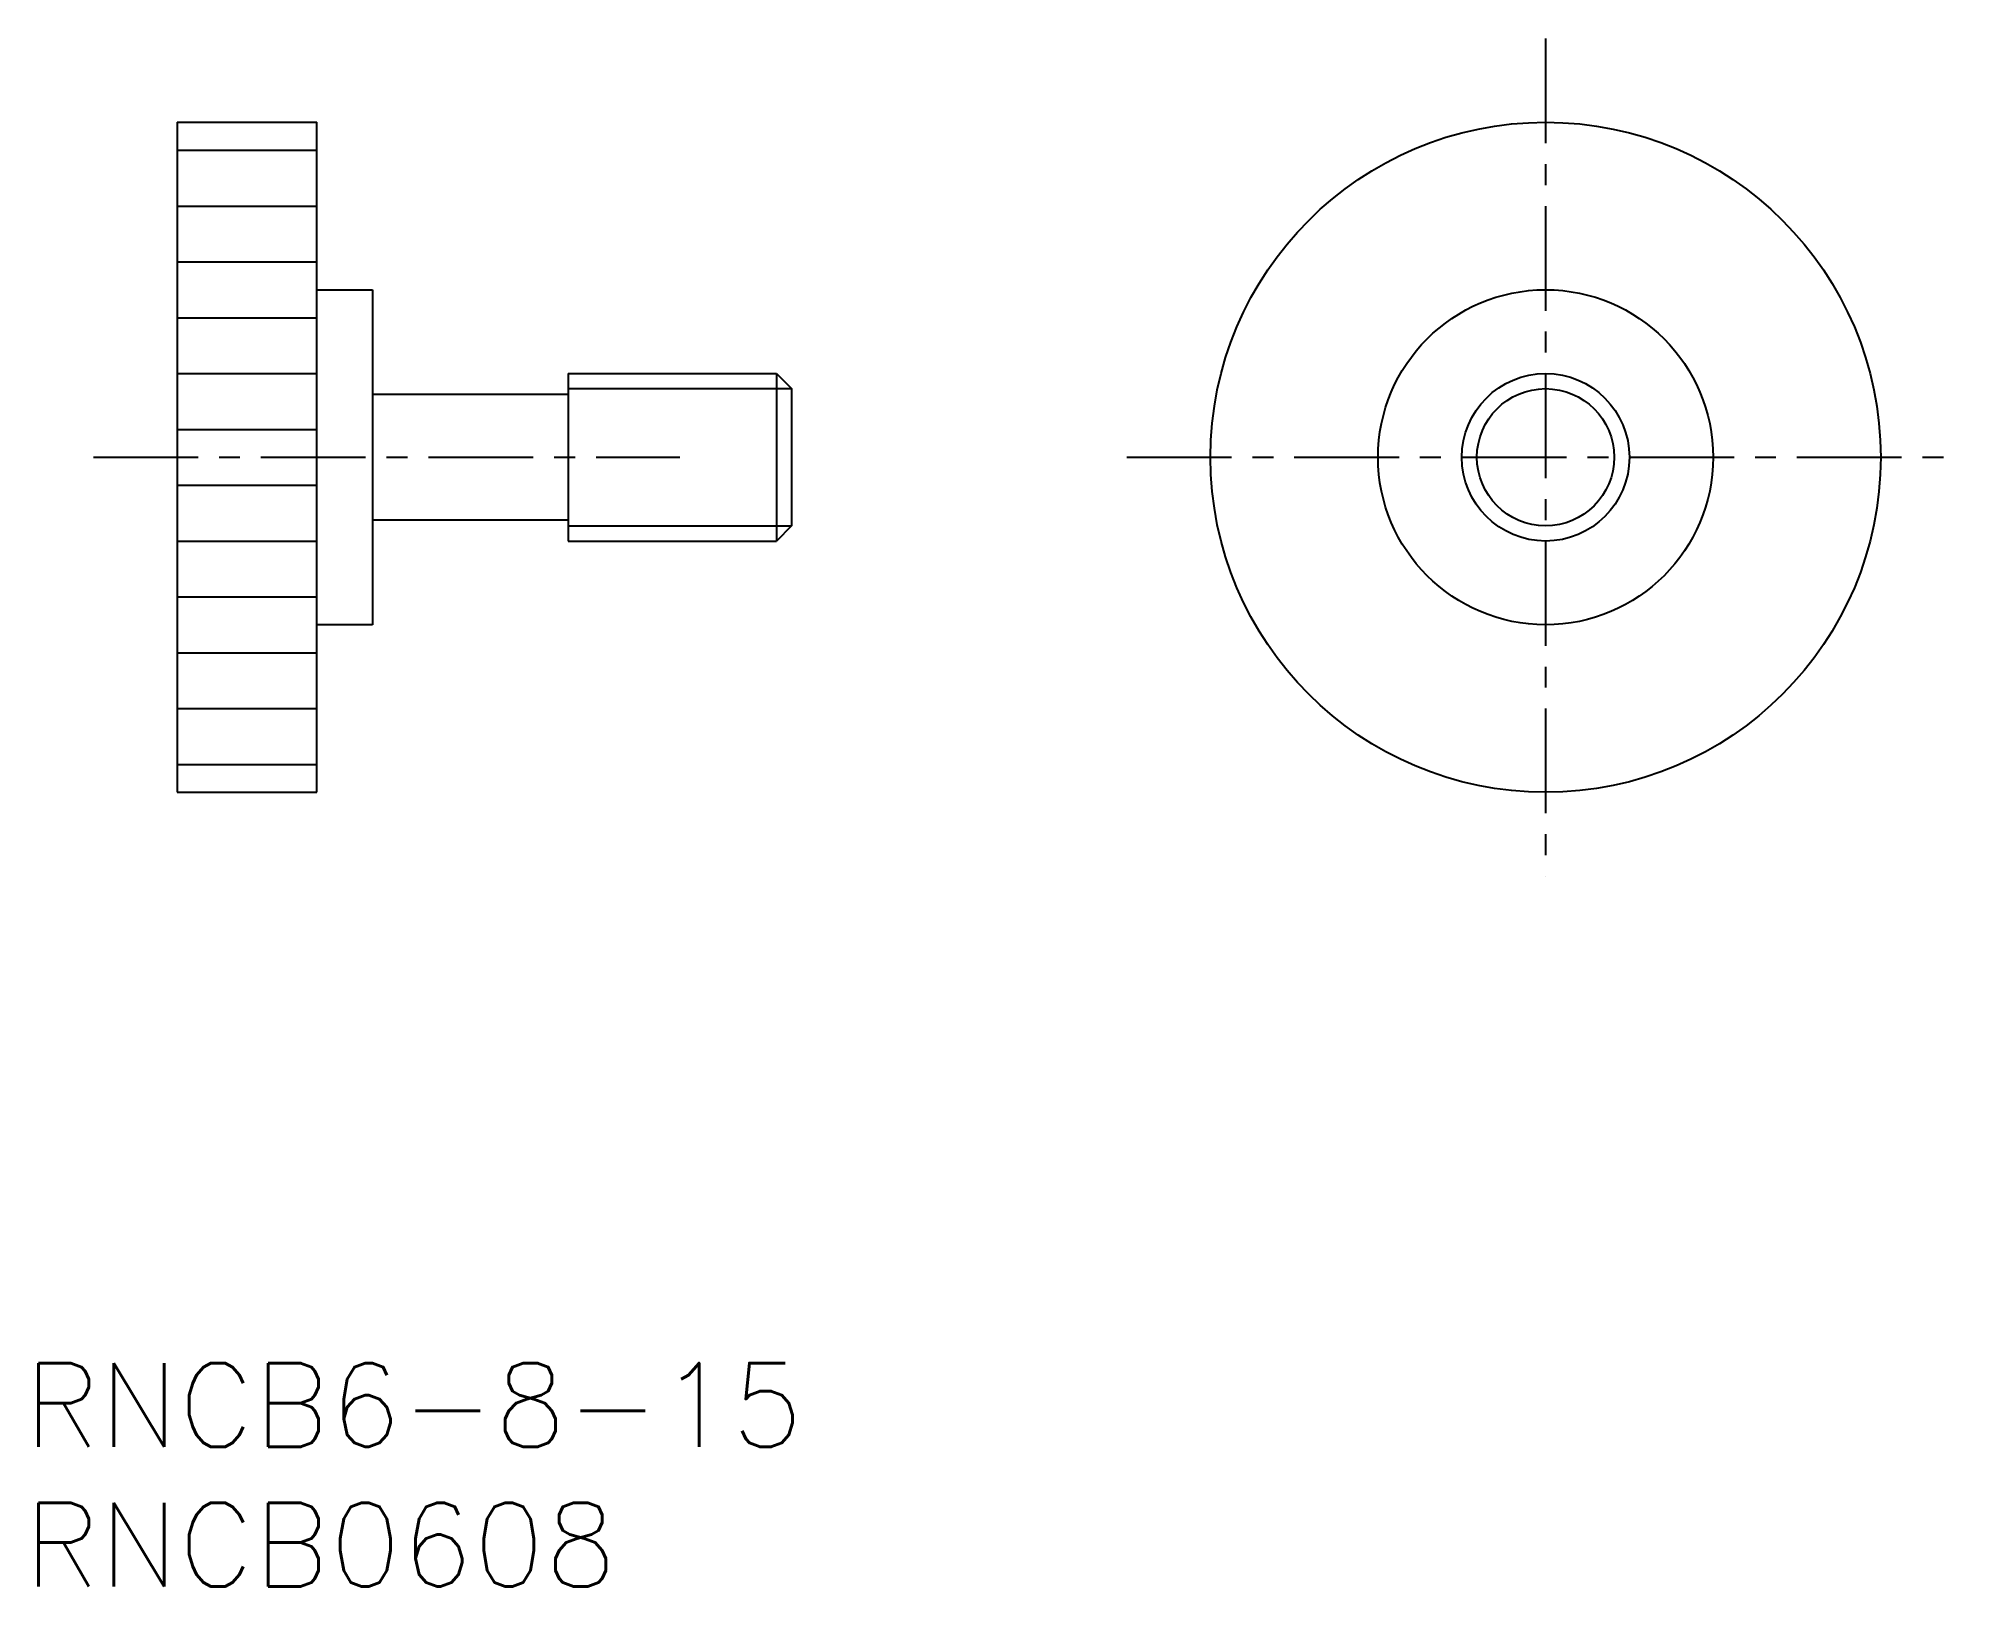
# Model space of a CAD drawing. Extents: x 10.9 to 79.8, y 11.4 to 66.9.
import ezdxf

# ---------------------------------------------------------------- set-up
doc = ezdxf.new("R2010")
doc.units = 0
doc.header["$LTSCALE"] = 3
doc.linetypes.add('CENTER', pattern=[2, 1.25, -0.25, 0.25, -0.25])
doc.layers.get('0').update_dxf_attribs({"linetype": 'CONTINUOUS'})
doc.layers.add('CENTER', color=1, linetype='CENTER')
doc.styles.get("Standard").update_dxf_attribs({"font": 'romans.shx', "bigfont": 'bigfont.shx'})

msp = doc.modelspace()

# ---------------------------------------------------------------- linework, layer by layer
at = {"color": 7, "linetype": 'CONTINUOUS'}
for p, q in [((15.825, 63.867), (15.825, 39.867)), ((15.825, 63.867), (20.825, 63.867)), ((20.825, 39.867), (20.825, 63.867)), ((20.825, 57.867), (22.825, 57.867)), ((22.825, 57.867), (22.825, 45.867)), ((22.825, 54.867), (22.825, 48.867)), ((29.825, 54.867), (37.284, 54.867)), ((29.825, 54.867), (29.825, 48.867)), ((37.284, 54.867), (37.284, 48.867)), ((37.284, 54.867), (37.825, 54.325)), ((29.825, 54.117), (22.825, 54.117)), ((37.825, 54.325), (37.825, 49.408)), ((29.825, 49.617), (22.825, 49.617)), ((37.825, 49.408), (37.284, 48.867)), ((29.825, 48.867), (37.284, 48.867)), ((22.825, 45.867), (20.825, 45.867)), ((15.825, 39.867), (20.825, 39.867))]:
    msp.add_line(p, q, dxfattribs=at)
at = {"color": 3, "linetype": 'CONTINUOUS'}
for p, q in [((15.825, 62.867), (20.825, 62.867)), ((15.825, 60.867), (20.825, 60.867)), ((15.825, 58.867), (20.825, 58.867)), ((15.825, 56.867), (20.825, 56.867)), ((15.825, 54.867), (20.825, 54.867)), ((29.825, 54.325), (37.825, 54.325)), ((15.825, 52.867), (20.825, 52.867)), ((15.825, 50.867), (20.825, 50.867)), ((29.825, 49.408), (37.825, 49.408)), ((15.825, 48.867), (20.825, 48.867)), ((15.825, 46.867), (20.825, 46.867)), ((15.825, 44.867), (20.825, 44.867)), ((15.825, 42.867), (20.825, 42.867)), ((15.825, 40.867), (20.825, 40.867))]:
    msp.add_line(p, q, dxfattribs=at)
at = {"color": 7, "linetype": 'CONTINUOUS'}
for radius in [12, 6, 3]:
    msp.add_circle((64.831, 51.867), radius, dxfattribs=at)
at = {"color": 3, "linetype": 'CONTINUOUS'}
msp.add_circle((64.831, 51.867), 2.458, dxfattribs=at)
at = {"layer": 'CENTER'}
for p, q in [((64.831, 66.867), (64.831, 36.867)), ((12.825, 51.867), (33.825, 51.867)), ((49.831, 51.867), (79.831, 51.867))]:
    msp.add_line(p, q, dxfattribs=at)

# ---------------------------------------------------------------- texts
at = {"color": 7, "linetype": 'CONTINUOUS'}
for s, p in [('RNCB6-8-15', (10.346, 16.422)), ('RNCB0608', (10.346, 11.422))]:
    msp.add_text(s, height=3, dxfattribs=at).set_placement(p)

doc.saveas('drawing.dxf')
